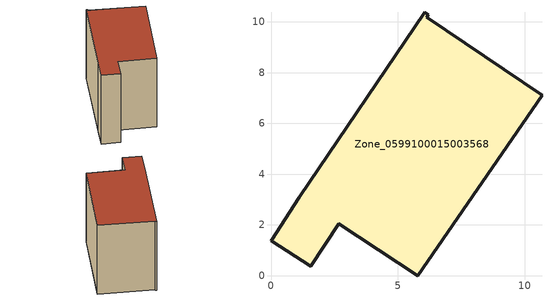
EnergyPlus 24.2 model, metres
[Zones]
Zone_0599100015003568
 floor ground (C_G): 6.06,10.37 6.2,10.28 6.14,10.19 10.68,7.1 5.78,0 2.66,2.04 1.56,0.36 0,1.38 1.11,3.09 z0.9
 wall outside (C_F): 1.11,3.09 0,1.38 1.56,0.36 2.66,2.04 5.78,0 10.68,7.1 6.14,10.19 6.2,10.28 6.06,10.37 1.11,3.09 z0.9:8.78
 roof outside (C_R): 5.78,0 10.68,7.1 6.14,10.19 6.2,10.28 6.06,10.37 1.11,3.09 0,1.38 1.56,0.36 2.66,2.04 z8.78
[BUILDING]
Pand.0599100015003568: North Axis=0; Terrain=City; Loads Convergence Tolerance Value=0.04; Temperature Convergence Tolerance Value=0.4; Solar Distribution=FullExterior; Maximum Number of Warmup Days=25; Minimum Number of Warmup Days=1
[Site:Location]
Rotterdam.The.Hague.AP_ZH_NLD Design_Conditions: Latitude=51.96; Longitude=4.45; Time Zone=1; Elevation=-4.5
[SITE:GROUNDTEMPERATURE:BUILDINGSURFACE]
18, 18, 18, 18, 18, 18, 18, 18, 18, 18, 18, 18
[MATERIAL] Thermal Absorptance=0.9; Solar Absorptance=0.7; Visible Absorptance=0.7
Name | Roughness | Thickness | Conductivity | Density | Specific Heat
G.TI.1965-1974 | MediumSmooth | 0.15 | 0.882353 | 540 | 1210
F.TI.1965-1974 | Rough | 0.3 | 0.697674 | 1920 | 840
R.TI.1965-1974 | MediumRough | 0.2 | 0.232558 | 1500 | 1000
[CONSTRUCTION]
C_G: G.TI.1965-1974
C_F: F.TI.1965-1974
C_R: R.TI.1965-1974
[ZONE]
Zone_0599100015003568: Type=1; Multiplier=1; Ceiling Height=Autocalculate; Volume=Autocalculate; Floor Area=autocalculate; Part of Total Floor Area=Yes
[ZONEINFILTRATION:DESIGNFLOWRATE]
Infil_Zone_0599100015003568: Zone or ZoneList or Space or SpaceList=Zone_0599100015003568; Schedule=AlwaysOn; Design Flow Rate Calculation Method=Flow/Area; Flow Rate per Floor Area=0.003; Constant Term Coefficient=1; Temperature Term Coefficient=0; Velocity Term Coefficient=0; Velocity Squared Term Coefficient=0
[HVACTEMPLATE:ZONE:IDEALLOADSAIRSYSTEM]
Zone_0599100015003568: Maximum Heating Supply Air Temperature=50; Minimum Cooling Supply Air Temperature=13; Maximum Heating Supply Air Humidity Ratio=0.0156; Minimum Cooling Supply Air Humidity Ratio=0.0077; Heating Limit=NoLimit; Cooling Limit=NoLimit; Dehumidification Control Type=ConstantSensibleHeatRatio; Cooling Sensible Heat Ratio=0.7; Dehumidification Setpoint=60; Humidification Control Type=None; Humidification Setpoint=30; Outdoor Air Method=None; Outdoor Air Flow Rate per Person=0.00944; Outdoor Air Flow Rate per Zone Floor Area=0; Outdoor Air Flow Rate per Zone=0; Demand Controlled Ventilation Type=None; Outdoor Air Economizer Type=NoEconomizer; Heat Recovery Type=None; Sensible Heat Recovery Effectiveness=0.7; Latent Heat Recovery Effectiveness=0.65
[ZONECONTROL:THERMOSTAT]
ThermostatControl_Zone_0599100015003568: Zone or ZoneList=Zone_0599100015003568; Control Type Schedule=DualSetpointControlType; Control 1=Thermostat_Zone_0599100015003568; Temperature Difference Between Cutout And Setpoint=0
[THERMOSTATSETPOINT:DUALSETPOINT]
Thermostat_Zone_0599100015003568: Heating Setpoint Temperature Schedule=HeatingSetpoint_Zone_0599100015003568; Cooling Setpoint Temperature Schedule=CoolingSetpoint_Zone_0599100015003568
[SCHEDULE:COMPACT]
HeatingSetpoint_Zone_0599100015003568: Through: 12/31, For: AllDays, Until: 24:00, 21
CoolingSetpoint_Zone_0599100015003568: Through: 12/31, For: AllDays, Until: 24:00, 24
DualSetpointControlType: Through: 12/31, For: AllDays, Until: 24:00, 4
AlwaysOn: Through: 12/31, For: AllDays, Until: 24:00, 1
